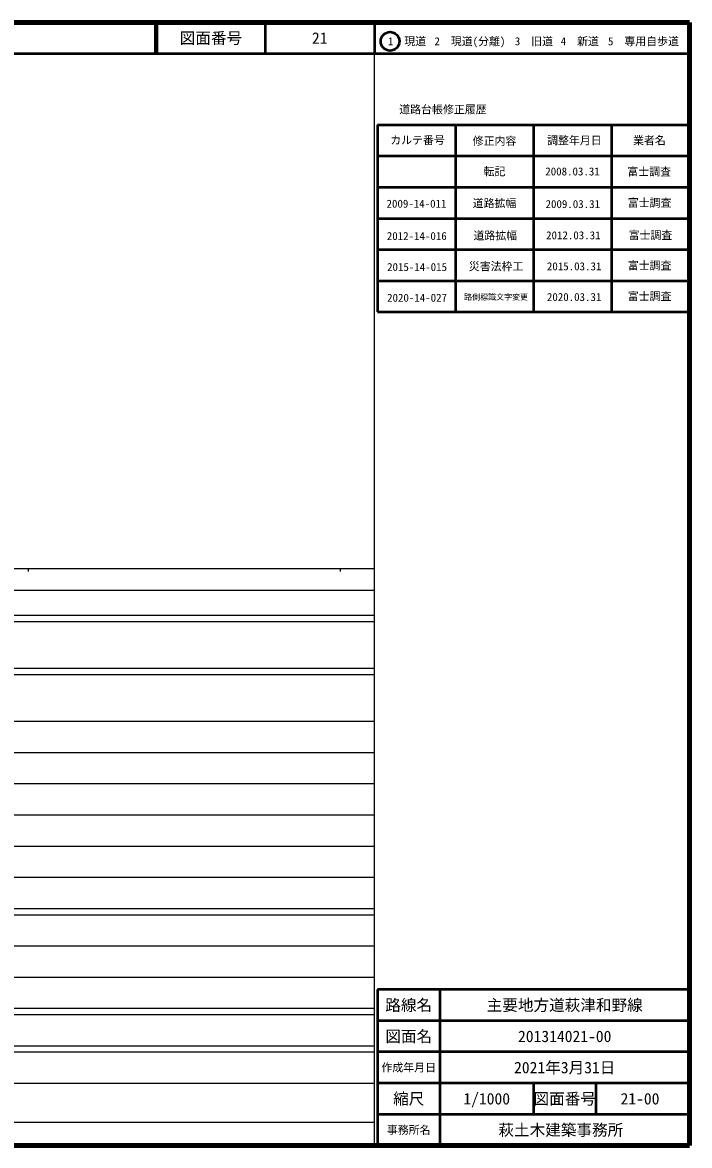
# Model space of a CAD drawing. Units: millimetres on the paper, enlarged 1000 times. Extents: x 40000 to 680000, y 20000 to 380000.
# Drawn here: x 466217 to 680000, y 20000 to 380000 of the extents above; entities that cross this region are included whole.
import ezdxf
from ezdxf.enums import TextEntityAlignment as Align

# ---------------------------------------------------------------- set-up
doc = ezdxf.new("R2010")
doc.units = ezdxf.units.MM
doc.header["$LTSCALE"] = 1000
for name, color, linetype, lineweight in [('M-TTL', 2, 'Continuous', 140), ('M-TTL-BAND', 7, 'Continuous', 25), ('M-TTL-FRAM', 2, 'Continuous', 50), ('M-TTL-LINE', 7, 'Continuous', 50)]:
    doc.layers.add(name, color=color, linetype=linetype, lineweight=lineweight)
doc.layers.add('M-TTL-TXT', color=7, linetype='Continuous')
doc.styles.add('ＭＳ ゴシック', font='')
doc.styles.get('ＭＳ ゴシック').set_extended_font_data('MS Gothic')

msp = doc.modelspace()

# ---------------------------------------------------------------- linework, layer by layer
at = {"layer": 'M-TTL'}
for p, q in [((680000, 380000), (40000, 380000)), ((680000, 20000), (680000, 380000)), ((40000, 20000), (680000, 20000))]:
    msp.add_line(p, q, dxfattribs=at)
at = {"layer": 'M-TTL-BAND'}
for p, q in [((579000, 20000), (579000, 370000)), ((40000, 205000), (579000, 205000)), ((468000, 205000), (468000, 204000)), ((568000, 205000), (568000, 204000)), ((68000, 198000), (579000, 198000)), ((40000, 190000), (579000, 190000)), ((40000, 188000), (579000, 188000)), ((40000, 173000), (579000, 173000)), ((40000, 171000), (579000, 171000)), ((40000, 156000), (579000, 156000)), ((46000, 146000), (579000, 146000)), ((52000, 136000), (579000, 136000)), ((46000, 126000), (579000, 126000)), ((52000, 116000), (579000, 116000)), ((46000, 106000), (579000, 106000)), ((40000, 96000), (579000, 96000)), ((40000, 94000), (579000, 94000)), ((49000, 84000), (579000, 84000)), ((40000, 74000), (579000, 74000)), ((40000, 64000), (579000, 64000)), ((40000, 62000), (579000, 62000)), ((40000, 52000), (579000, 52000)), ((40000, 50000), (579000, 50000)), ((40000, 40000), (579000, 40000)), ((68000, 27500), (579000, 27500))]:
    msp.add_line(p, q, dxfattribs=at)
at = {"layer": 'M-TTL-FRAM'}
for p, q in [((580000, 347197), (580000, 287197)), ((580000, 347197), (680000, 347197)), ((580000, 287197), (680000, 287197)), ((680000, 70000), (580000, 70000)), ((580000, 70000), (580000, 20000))]:
    msp.add_line(p, q, dxfattribs=at)
at = {"layer": 'M-TTL-LINE'}
for p, q in [((508747, 380000), (508747, 370000)), ((509247, 380000), (509247, 370000)), ((543997, 380000), (543997, 370000)), ((579000, 380000), (579000, 370000)), ((40000, 370000), (680000, 370000)), ((605000, 347197), (605000, 287197)), ((630000, 347197), (630000, 287197)), ((655000, 347197), (655000, 287197)), ((580000, 337197), (680000, 337197)), ((580000, 327197), (680000, 327197)), ((580000, 317197), (680000, 317197)), ((580000, 307197), (680000, 307197)), ((580000, 297197), (680000, 297197)), ((600000, 70000), (600000, 20000)), ((680000, 60000), (580000, 60000)), ((680000, 50000), (580000, 50000)), ((680000, 40000), (580000, 40000)), ((630000, 40000), (630000, 30000)), ((650000, 40000), (650000, 30000)), ((680000, 30000), (580000, 30000))]:
    msp.add_line(p, q, dxfattribs=at)
msp.add_circle((584031, 373958), 3000, dxfattribs=at)

# ---------------------------------------------------------------- texts
at = {"layer": 'M-TTL-TXT', "style": 'ＭＳ ゴシック'}
for s, height, p in [('図面番号', 3666, (526622, 375000)), ('21', 3666, (561497, 375000)), ('1\u3000現道', 2566, (589448, 373958)), ('2\u3000現道(分離)', 2566, (609619, 373958)), ('3\u3000旧道', 2566, (630121, 373958)), ('4\u3000新道', 2566, (644824, 373958)), ('5\u3000専用自歩道', 2566, (665228, 373958)), ('道路台帳修正履歴', 2566, (600968, 352113)), ('カルテ番号', 2566, (592839, 342277)), ('修正内容', 2566, (617509, 342023)), ('調整年月日', 2566, (643089, 342197)), ('業者名', 2566, (667134, 342197)), ('転記', 2566, (617500, 332245)), ('2008.03.31', 2566, (642500, 332245)), ('富士調査', 2566, (667077, 332189)), ('2009-14-011', 2566, (592500, 321907)), ('道路拡幅', 2566, (617500, 322051)), ('2009.03.31', 2566, (642586, 321791)), ('富士調査', 2566, (667212, 322199)), ('道路拡幅', 2566, (617759, 311683)), ('富士調査', 2566, (667482, 311804)), ('2012-14-016', 2566, (592586, 311540)), ('2012.03.31', 2566, (642759, 311769)), ('2015-14-015', 2566, (592673, 301604)), ('災害法枠工', 2566, (618018, 301833)), ('2015.03.31', 2566, (643018, 301833)), ('富士調査', 2566, (667212, 302084)), ('2020-14-027', 2566, (592673, 291758)), ('路側標識文字変更', 1833, (618018, 291988)), ('2020.03.31', 2566, (643018, 291988)), ('富士調査', 2566, (667212, 292239)), ('路線名', 3666, (590000, 65000)), ('路線名', 3666, (590000, 65000)), ('主要地方道萩津和野線', 3666, (640000, 65000)), ('図面名', 3666, (590000, 55000)), ('図面名', 3666, (590000, 55000)), ('201314021-00', 3666, (640000, 55000)), ('2021年3月31日', 3666, (640000, 45000)), ('作成年月日', 2566, (590000, 45000)), ('作成年月日', 2566, (590000, 45000)), ('縮尺', 3666, (590000, 35000)), ('縮尺', 3666, (590000, 35000)), ('1/1000', 3666, (615000, 35000)), ('図面番号', 3666, (640000, 35000)), ('図面番号', 3666, (640000, 35000)), ('21-00', 3666, (664125, 35000)), ('事務所名', 2566, (590000, 25000)), ('事務所名', 2566, (590000, 25000)), ('萩土木建築事務所 ', 3666, (640000, 25000))]:
    msp.add_text(s, height=height, dxfattribs=at).set_placement(p, align=Align.MIDDLE_CENTER)

doc.saveas('drawing.dxf')
